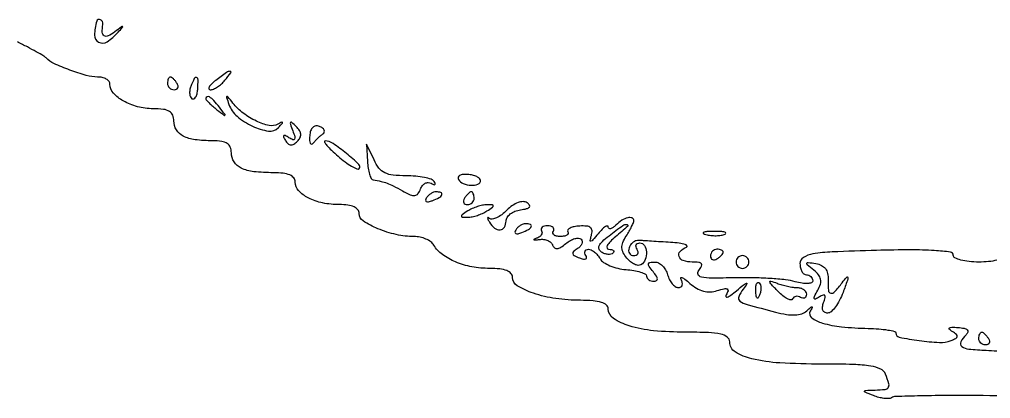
# Model space of a CAD drawing. Extents: x 0 to 2372, y 0 to 2187.
# Drawn here: x 1338.8 to 1490.8, y 737.6 to 797 of the extents above; entities that cross this region are included whole.
import ezdxf

# ---------------------------------------------------------------- set-up
doc = ezdxf.new("R2010")
doc.units = 0

msp = doc.modelspace()

# ---------------------------------------------------------------- linework, layer by layer
for points in [[(1350.923489, 796.75, 0.069222), (1350.573669, 794.565238, 0.285148), (1351.226861, 793.463103, 0.271699), (1352.5422, 793.529385, 0.065611), (1354.260123, 795.011895, 0.002575), (1354.98459, 795.833524, 0.598362), (1354.955962, 795.909365, 0.19569), (1354.799908, 795.868674, 0.001552), (1353.75, 795.079327, -0.044573), (1352.714568, 794.432059, -0.263163), (1352.099158, 794.459809, -0.254803), (1351.792165, 795.005958, -0.042451), (1351.881579, 796.25, 0.156365), (1351.81547, 796.676963, 0.157783), (1351.513587, 796.984071, 0.216097), (1351.15924, 797.003701, 0.229795)], [(1362, 787, 0.105053), (1362.081062, 786.618444, 0.099167), (1362.311086, 786.29375, 0.09642), (1362.654762, 786.076123, 0.093332), (1363.059017, 786, 0.108972), (1363.413961, 786.078288, 0.182303), (1363.6254, 786.29375, 0.161196), (1363.656512, 786.6179, 0.082592), (1363.5, 787, 0.029505), (1363.231006, 787.382774, 0.035638), (1362.933975, 787.70625, 0.038439), (1362.65171, 787.934461, 0.151918), (1362.440983, 788, 0.210953), (1362.272352, 787.92554, 0.081139), (1362.129539, 787.70625, 0.061769), (1362.032345, 787.382849, 0.042167)], [(1365.650663, 786.532025, 0.05214), (1365.490736, 785.936181, 0.063531), (1365.472764, 785.359336, 0.075558), (1365.591564, 784.88734, 0.156206), (1365.836088, 784.601303, 0.259868), (1366.131761, 784.587963, 0.140997), (1366.407608, 784.841638, 0.079088), (1366.620945, 785.361741, 0.039075), (1366.730265, 786.069278, 0.01644), (1366.792967, 787.550408, 0.30258), (1366.548299, 787.92531, 0.402215), (1366.192409, 787.791397, 0.01992)], [(1369.55887, 787.468197, 0.02471), (1368.88326, 786.902629, 0.072188), (1368.501874, 786.431283, 0.229769), (1368.477506, 786.143477, 0.310313), (1368.686426, 786, 0.103938), (1369.183912, 786.104545, 0.040259), (1369.806871, 786.440625, 0.037668), (1370.444721, 786.926037, 0.038084), (1371, 787.5, 0.014927), (1371.919396, 788.677627, 0.622044), (1371.804062, 788.899208, 0.15118), (1371.250767, 788.714529, 0.00633)], [(1368, 784.622445, 0.184603), (1368.08115, 784.410139, 0.013803), (1368.514062, 783.952641, 0.017649), (1369.079598, 783.425681, 0.012436), (1369.75, 782.872445, 0.001576), (1370.879507, 781.99236, 0.377591), (1371, 782, 0.377591), (1371.00764, 782.120493, 0.001576), (1370.127555, 783.25, 0.017685), (1369.23668, 784.306759, 0.065617), (1368.573889, 784.869516, 0.241985), (1368.193395, 784.90695, 0.307699)], [(1371.618728, 783.713015, 0.132794), (1372.892136, 781.85094, 0.06671), (1375.302671, 780.293196, 0.071487), (1377.816823, 779.521642, 0.250358), (1379.364902, 780.061606, 0.005926), (1379.935447, 780.695677, 0.227294), (1379.985766, 780.8748, 0.504789), (1379.879935, 780.927593, 0.010267), (1379.270667, 780.60046, -0.185049), (1377.920051, 780.400028, -0.055589), (1375.919136, 781.084714, -0.052094), (1373.857405, 782.334221, -0.063492), (1372.247546, 783.913343, 0.003021), (1371.465011, 784.892466, 0.309036), (1371.306547, 784.939933, 0.417896), (1371.243154, 784.815354, 0.003701)], [(1381.610693, 779.585955, -0.017509), (1381.930881, 778.648033, -0.200552), (1381.892009, 778.267851, -0.382796), (1381.632955, 778.175666, -0.041093), (1381.01543, 778.490464, 0.018109), (1380.416984, 778.831017, 0.29045), (1380.195317, 778.812309, 0.360911), (1380.15043, 778.619324, 0.022349), (1380.458359, 778.067376, 0.06364), (1380.875738, 777.551961, 0.171626), (1381.299267, 777.361267, 0.162732), (1381.764199, 777.474803, 0.055871), (1382.312868, 777.912868, 0.072077), (1382.742025, 778.487477, 0.143752), (1382.86042, 779.037454, 0.128012), (1382.666121, 779.608155, 0.05162), (1382.140754, 780.25, 0.011996), (1381.469103, 780.885467, 0.431919), (1381.277566, 780.869783, 0.257243), (1381.234683, 780.620107, 0.007629)], [(1384.258163, 778.777098, 0.029001), (1384.245832, 778.060271, 0.100718), (1384.356151, 777.612463, 0.311764), (1384.557292, 777.496209, 0.203978), (1384.803634, 777.625334, -0.018321), (1385.130712, 777.996602, -0.011328), (1385.540385, 778.409485, -0.011358), (1385.964165, 778.799499, -0.019991), (1386.333846, 779.099203, 0.152629), (1386.536304, 779.378862, 0.193875), (1386.517575, 779.694303, 0.130794), (1386.25631, 780.002972, 0.06054), (1385.788374, 780.250967, 0.117316), (1385.203945, 780.329064, 0.168036), (1384.733578, 780.111244, 0.127252), (1384.410818, 779.585999, 0.055728)], [(1388.694236, 775.585072, 0.017336), (1389.804698, 774.694394, 0.027646), (1390.818293, 774.021504, 0.026388), (1391.646885, 773.592215, 0.311764), (1391.98506, 773.653464, 0.424729), (1391.974788, 774.291817, 0.016554), (1390.013365, 776.006293, 0.021031), (1387.910464, 777.582338, 0.144369), (1386.694236, 777.977764, 0.578843), (1386.591244, 777.809382, 0.048977), (1386.949359, 777.284083, 0.028065), (1387.672644, 776.511343, 0.012914)], [(1393.294531, 774.75, 0.026442), (1393.405799, 773.687554, 0.038422), (1393.624277, 772.771094, 0.043381), (1393.906687, 772.098522, 0.23626), (1394.218108, 771.875, -0.016043), (1395.439707, 771.63929, -0.033962), (1396.362957, 771.363186, -0.028617), (1397.33339, 770.934806, -0.008497), (1398.764837, 770.171441, 0.021519), (1400.011871, 769.54756, 0.130359), (1400.718946, 769.432296, 0.210672), (1401.209667, 769.708676, 0.069156), (1401.619621, 770.451132, -0.073977), (1401.923894, 770.989913, -0.103462), (1402.344629, 771.346333, -0.124128), (1402.813258, 771.465817, -0.139961), (1403.259293, 771.339748, 0.03388), (1403.633475, 771.142159, 0.236458), (1403.833865, 771.151439, 0.364535), (1403.889637, 771.299159, 0.053915), (1403.741201, 771.609728, 0.175849), (1403.291123, 771.965633, 0.029609), (1402.213153, 772.254409, 0.02928), (1400.847379, 772.452454, 0.022296), (1399.336693, 772.514236, -0.027142), (1397.304573, 772.617069, -0.089165), (1396.019408, 772.990371, -0.111706), (1395.106971, 773.732821, -0.056654), (1394.326423, 775), (1393.152847, 777.5)], [(1407.537404, 771.939479, 0.159224), (1408.306495, 771.289808, 0.085627), (1409.532137, 771.02243, 0.105138), (1410.600783, 771.200983, 0.308169), (1411, 771.787196, 0.219973), (1410.855366, 772.100042, 0.06752), (1410.406151, 772.387886, 0.053275), (1409.752483, 772.610745, 0.036752), (1408.978387, 772.726675, 0.042988), (1408.243215, 772.71878, 0.101175), (1407.721183, 772.558253, 0.194874), (1407.494068, 772.280754, 0.216944)], [(1402.507079, 769.011454, 0.1144), (1402.393111, 768.674071, 0.32948), (1402.512472, 768.474315, 0.155351), (1402.868281, 768.443138, 0.036408), (1403.448062, 768.618443, 0.029964), (1404.51997, 769.105273, 0.168622), (1404.942608, 769.558518, 0.444011), (1404.798253, 769.882327, 0.079093), (1404.059017, 770, 0.088797), (1403.65395, 769.927491, 0.053277), (1403.21498, 769.709615, 0.051183), (1402.810572, 769.389589, 0.061454)], [(1408.5, 769, 0.082592), (1408.343488, 768.6179, 0.161196), (1408.3746, 768.29375, 0.182303), (1408.586039, 768.078288, 0.108972), (1408.940983, 768, 0.093332), (1409.345238, 768.076123, 0.09642), (1409.688914, 768.29375, 0.099167), (1409.918938, 768.618444, 0.105053), (1410, 769, 0.042167), (1409.967655, 769.382849, 0.061769), (1409.870461, 769.70625, 0.081139), (1409.727648, 769.92554, 0.210953), (1409.559017, 770, 0.151918), (1409.34829, 769.934461, 0.038439), (1409.066025, 769.70625, 0.035638), (1408.768994, 769.382774, 0.029505)], [(1409, 767, 0.007261), (1408.113979, 766.408994, 0.246842), (1408, 766.192188, 0.399741), (1408.133247, 766.052153, 0.012417), (1409, 766.030626, 0.050718), (1409.682758, 766.10006, 0.027466), (1410.5, 766.315379, 0.027073), (1411.315994, 766.628749, 0.038252), (1412, 767, 0.007261), (1412.886021, 767.591006, 0.246842), (1413, 767.807812, 0.399741), (1412.866753, 767.947847, 0.012417), (1412, 767.969374, 0.050718), (1411.317242, 767.89994, 0.027466), (1410.5, 767.684621, 0.027073), (1409.684006, 767.371251, 0.038252)], [(1415.119808, 767.119808, -0.034249), (1414.317489, 766.420469, -0.050881), (1413.521952, 765.936235, -0.064584), (1412.846462, 765.715289, -0.233614), (1412.423008, 765.833333, 0.065188), (1412.196824, 765.988296, 0.546176), (1412.109106, 765.936979, 0.124924), (1412.158525, 765.701544, 0.016684), (1412.398692, 765.25, 0.090727), (1413.182988, 764.324779, 0.191269), (1414.065177, 764.043438, 0.248159), (1414.737685, 764.461094, 0.132914), (1415, 765.430449, -0.145572), (1415.169734, 766.001086, -0.082986), (1415.660938, 766.534935, -0.070667), (1416.389646, 766.952441, -0.059462), (1417.25, 767.181684, 0.024163), (1418.207345, 767.365735, 0.145922), (1418.639569, 767.617852, 0.354278), (1418.661734, 767.925237, 0.09718), (1418.286475, 768.287709, 0.150907), (1417.659715, 768.464387, 0.08232), (1416.867645, 768.312825, 0.065091), (1415.991176, 767.852806, 0.043043)], [(1416.507079, 764.011454, 0.1144), (1416.393111, 763.674071, 0.32948), (1416.512472, 763.474315, 0.155351), (1416.868281, 763.443138, 0.036408), (1417.448062, 763.618443, 0.029964), (1418.51997, 764.105273, 0.168622), (1418.942608, 764.558518, 0.444011), (1418.798253, 764.882327, 0.079093), (1418.059017, 765, 0.088797), (1417.65395, 764.927491, 0.053277), (1417.21498, 764.709615, 0.051183), (1416.810572, 764.389589, 0.061454)], [(1432.139216, 762.966731, 0.02497), (1431.317589, 762.209673, 0.068323), (1430.847163, 761.577727, 0.199712), (1430.804455, 761.188334, 0.332999), (1431.055883, 761, -0.045963), (1431.505732, 760.95856, -0.136166), (1431.781792, 760.82371, -0.259952), (1431.850844, 760.626686, -0.154678), (1431.733198, 760.399864, -0.143526), (1431.414329, 760.225544, -0.073733), (1430.956099, 760.194341, -0.063584), (1430.435032, 760.303337, -0.055149), (1429.930499, 760.542954, -0.165667), (1429.556749, 760.996844, -0.200342), (1429.575872, 761.544074, -0.096576), (1430.06983, 762.2317, -0.024956), (1431.113968, 763.120854, -0.007044), (1433.272824, 764.732965, -0.19661), (1433.942212, 764.896106, -0.635263), (1434.03105, 764.598073, -0.008503)], [(1446.269032, 763.307009, 0.037336), (1447.036634, 763.167106, 0.029507), (1447.880008, 763.127736, 0.030339), (1448.671085, 763.185595, 0.06278), (1449.269032, 763.344063, 0.31318), (1449.386009, 763.52287, 0.333666), (1449.257153, 763.684921, 0.052471), (1448.580113, 763.787295, 0.014395), (1447.5, 763.805051, 0.012823), (1446.431793, 763.764444, 0.080377), (1445.900903, 763.643467, 0.597527), (1445.883358, 763.48334, 0.087174)], [(1447, 759.940983, 0.108972), (1447.078288, 759.586039, 0.182303), (1447.29375, 759.3746, 0.161196), (1447.6179, 759.343488, 0.082592), (1448, 759.5, 0.029505), (1448.382774, 759.768994, 0.035638), (1448.70625, 760.066025, 0.038439), (1448.934461, 760.34829, 0.151918), (1449, 760.559017, 0.210953), (1448.92554, 760.727648, 0.081139), (1448.70625, 760.870461, 0.061769), (1448.382849, 760.967655, 0.042167), (1448, 761, 0.105053), (1447.618444, 760.918938, 0.099167), (1447.29375, 760.688914, 0.09642), (1447.076123, 760.345238, 0.093332)], [(1451, 759, 0.099038), (1451.076342, 758.618362, 0.097945), (1451.29375, 758.29375, 0.097945), (1451.618362, 758.076342, 0.099038), (1452, 758, 0.099038), (1452.381638, 758.076342, 0.097945), (1452.70625, 758.29375, 0.097945), (1452.923658, 758.618362, 0.099038), (1453, 759, 0.099038), (1452.923658, 759.381638, 0.097945), (1452.70625, 759.70625, 0.097945), (1452.381638, 759.923658, 0.099038), (1452, 760, 0.099038), (1451.618362, 759.923658, 0.097945), (1451.29375, 759.70625, 0.097945), (1451.076342, 759.381638, 0.099038)], [(1465.420599, 756.218792, 0.024777), (1465.443639, 754.546073, 0.335977), (1465.818326, 754.111537, 0.270223), (1466.426907, 754.311105, 0.019043), (1467.609656, 755.75, -0.013347), (1468.320317, 756.634924, -0.663979), (1468.478803, 756.585066, -0.108377), (1468.42181, 756.120933, -0.003166), (1467.750661, 754.25, -0.031708), (1467.203733, 753.005791, -0.041562), (1466.543829, 751.954687, -0.047146), (1465.87323, 751.217188, -0.186791), (1465.312147, 751, -0.133712), (1464.85528, 751.124402, -0.173536), (1464.579214, 751.4552, -0.124457), (1464.52398, 751.983562, -0.05579), (1464.701324, 752.664045, 0.023773), (1464.955385, 753.433609, 0.234865), (1464.892875, 753.758577, 0.341915), (1464.629233, 753.828849, 0.038807), (1464.043484, 753.526875, -0.02868), (1463.421076, 753.189892, -0.471508), (1463.23372, 753.278624, -0.18118), (1463.271614, 753.618079, -0.010141), (1463.779851, 754.571099, 0.05208), (1464.194281, 755.534782, 0.124606), (1464.236096, 756.306398, 0.124138), (1463.905661, 757.006816, 0.051492), (1463.156305, 757.748248, -0.006171), (1462.146321, 758.581029, -0.30845), (1462.080763, 758.817414, -0.357562), (1462.27423, 758.937677, -0.007152), (1463.5, 758.758771, -0.077847), (1464.367095, 758.476597, -0.113832), (1464.980442, 757.963449, -0.107444), (1465.329473, 757.209098, -0.063852)], [(1454.683114, 753.8125, -0.054073), (1454.461564, 753.395823, -0.470617), (1454.279315, 753.37858, -0.168741), (1454.137993, 753.670344, -0.018894), (1454.078947, 754.416667, -0.028489), (1454.089945, 755.112848, -0.077125), (1454.200665, 755.592839, -0.208169), (1454.385309, 755.77538, -0.296942), (1454.604167, 755.729167, -0.126455), (1454.797407, 755.402231, -0.060344), (1454.876576, 754.916927, -0.05415), (1454.839148, 754.359369, -0.051402)], [(1460.581787, 755, -0.07304), (1461.123713, 754.920411, -0.087664), (1461.5834, 754.688914, -0.100533), (1461.890704, 754.344834, -0.132926), (1462, 753.940983, -0.096615), (1461.929688, 753.580506, -0.174358), (1461.731339, 753.359094, -0.171257), (1461.434421, 753.312451, -0.092807), (1461.08541, 753.447214, 0.080122), (1460.710735, 753.602836, 0.104827), (1460.340954, 753.612037, 0.119714), (1460.034592, 753.474375, 0.128768), (1459.83541, 753.214564, -0.34135), (1459.561129, 753.059351, -0.083702), (1459.033467, 753.228349, -0.052202), (1458.338269, 753.685091, -0.027638), (1457.576391, 754.381942, -0.004168), (1456.433334, 755.569401, -0.158434), (1456.276124, 755.900106, -0.550285), (1456.422015, 756.021542, -0.013615), (1457.408179, 755.673609, 0.022684), (1458.183982, 755.415614, 0.016636), (1459.064527, 755.197873, 0.016878), (1459.91359, 755.047403, 0.035426)], [(1490.5, 747, -0.082592), (1490.656512, 746.6179, -0.161196), (1490.6254, 746.29375, -0.182303), (1490.413961, 746.078288, -0.108972), (1490.059017, 746, -0.093332), (1489.654762, 746.076123, -0.09642), (1489.311086, 746.29375, -0.099167), (1489.081062, 746.618444, -0.105053), (1489, 747, -0.042167), (1489.032345, 747.382849, -0.061769), (1489.129539, 747.70625, -0.081139), (1489.272352, 747.92554, -0.210953), (1489.440983, 748, -0.151918), (1489.65171, 747.934461, -0.038439), (1489.933975, 747.70625, -0.035638), (1490.231006, 747.382774, -0.029505)]]:
    msp.add_lwpolyline(points, format="xyb", close=True)
for points in [[(1497.991589, 737.91249, 0.003302), (1489.692873, 738.056049, 0.003333), (1484.437453, 738.077218, 0.005085), (1479.877098, 738.018805, 0.001981), (1475.973517, 737.913612, 0.124639), (1475.317155, 737.725653, -0.124072), (1474.867973, 737.59648, -0.037383), (1474.152539, 737.626255, -0.034915), (1473.325637, 737.781967, -0.031648), (1472.5, 738.054847, -0.003574), (1471.189862, 738.592816, -0.379934), (1471.112632, 738.753581, -0.322729), (1471.265252, 738.874025, -0.003131), (1472.75, 738.929715, 0.017727), (1474.331537, 739.035326, 0.224965), (1474.828, 739.336096, 0.223597), (1474.911265, 739.912005, 0.017511), (1474.393011, 741.418213, 0.196319), (1473.638173, 742.221819, 0.067875), (1472.084266, 742.691338, 0.033217), (1469.394098, 742.938124, 0.006268), (1464.458111, 743, -0.01412), (1457.836341, 743.187035, -0.044884), (1453.459257, 743.83149, -0.079731), (1450.871984, 744.910208, -0.259781), (1450, 746.475249, 0.234829), (1449.626616, 747.22642, 0.108502), (1448.609986, 747.695176, 0.045592), (1446.664499, 747.939157, 0.008409), (1443.047053, 748, -0.024068), (1438.07994, 748.239233, -0.049724), (1434.271179, 748.993953, -0.072894), (1431.807398, 750.155413, -0.251284), (1431, 751.660515, 0.224197), (1430.720836, 752.251807, 0.097793), (1429.937976, 752.673032, 0.055635), (1428.609275, 752.925136, 0.019091), (1426.649223, 753, -0.035647), (1422.762782, 753.277434, -0.045852), (1419.280156, 754.108196, -0.053586), (1416.747319, 755.278644, -0.263573), (1416, 756.597825, 0.188079), (1415.762258, 757.207494, 0.113611), (1415.114248, 757.651691, 0.068114), (1414.016544, 757.918739, 0.025662), (1412.434259, 758, -0.045986), (1409.647993, 758.256799, -0.052961), (1407.090848, 759.018868, -0.059214), (1405.023622, 760.18538, -0.101667), (1403.70031, 761.645985, 0.103512), (1403.226828, 762.164771, 0.053306), (1402.459585, 762.602258, 0.04971), (1401.539047, 762.899544, 0.05331), (1400.599533, 763, -0.055007), (1397.808721, 763.307962, -0.044138), (1394.927283, 764.224701, -0.044373), (1392.634283, 765.432874, -0.25459), (1392, 766.597825, 0.174825), (1391.786915, 767.188621, 0.112857), (1391.203395, 767.635658, 0.074054), (1390.244549, 767.912548, 0.033334), (1388.934259, 768, -0.049247), (1386.286393, 768.261431, -0.068768), (1384.041494, 769.040783, -0.088642), (1382.526887, 770.188114, -0.188611), (1382, 771.535184, 0.169859), (1381.774661, 772.179358, 0.123859), (1381.166614, 772.642867, 0.07443), (1380.1201, 772.917091, 0.026929), (1378.581787, 773, -0.026536), (1375.50424, 773.163448, -0.083928), (1373.523634, 773.719244, -0.141015), (1372.412978, 774.695782, -0.143315), (1372, 776.106989, 0.091058), (1371.835048, 777.005226, 0.159357), (1371.364607, 777.587828, 0.111484), (1370.50016, 777.906713, 0.03285), (1369.081787, 778, -0.031327), (1366.31459, 778.173546, -0.086978), (1364.458662, 778.745183, -0.136687), (1363.393598, 779.725511, -0.139676), (1363, 781.106989, 0.096745), (1362.821139, 782.02273, 0.164026), (1362.31659, 782.608625, 0.10471), (1361.370066, 782.928653, 0.026906), (1359.75, 783.031803, -0.059997), (1357.299826, 783.351227, -0.06671), (1355.088383, 784.241465, -0.07967), (1353.529274, 785.489259, -0.186326), (1353, 786.860243, 0.167407), (1352.850221, 787.295056, 0.095044), (1352.426322, 787.665196, 0.075852), (1351.794066, 787.915433, 0.056423), (1351.047053, 788, -0.06887), (1349.292172, 788.242869, -0.020159), (1346.697356, 789.089416, -0.018757), (1344.208601, 790.121693, -0.096235), (1343, 790.989219, 0.071094), (1342.628369, 791.285159, 0.005001), (1341.471875, 791.948168, 0.006994), (1340.068546, 792.708554, 0.00521), (1338.5, 793.509573, -0.004657)], [(1491.825, 759.29375, -0.037669), (1490.532944, 759.07239, -0.023598), (1489, 759, -0.025335), (1487.467177, 759.077718, -0.040182), (1486.175, 759.315044, -0.048189), (1485.258697, 759.658129, -0.286534), (1485, 760.072492, 0.378326), (1484.567729, 760.562017, 0.015409), (1482.028438, 760.799483, 0.016699), (1478.356891, 760.906118, 0.005628), (1473.002095, 760.822492, 0.003643), (1466.055733, 760.585124, 0.032406), (1463.014259, 760.260801, 0.095942), (1461.531855, 759.698892, 0.259602), (1461.002095, 758.75, 0.0552), (1461.075415, 758.080562, 0.074855), (1461.294365, 757.514063, 0.09438), (1461.618633, 757.134077, 0.170665), (1462, 757, -0.091888), (1462.381751, 756.929246, -0.095974), (1462.70625, 756.726755, -0.099434), (1462.923406, 756.424709, -0.10668), (1463, 756.069806, -0.298662), (1462.79722, 755.760606, -0.089255), (1462.221102, 755.624591, -0.055432), (1461.342357, 755.674687, -0.027353), (1460.25, 755.9217, 0.042233), (1458.75757, 756.212849, 0.011131), (1456.331593, 756.421965, 0.011219), (1453.549792, 756.536888, 0.011301), (1450.772446, 756.526477, -0.006284), (1447.197489, 756.477205, -0.05066), (1445.565133, 756.64102, -0.246618), (1445.054724, 757.057869, -0.280826), (1445.14489, 757.674582, 0.045846), (1445.6009, 758.339565, 0.300192), (1445.572518, 758.723448, 0.206515), (1445.167379, 758.948169, 0.024786), (1444.122445, 759, -0.078298), (1442.743386, 759.217288, -0.229151), (1442.0662, 759.8649, -0.291419), (1442.235753, 760.660639, -0.102911), (1443.25, 761.337719, 0.471403), (1443.316623, 761.548421, 0.179568), (1443.03125, 761.761195, 0.041924), (1442.111761, 761.94905, 0.014189), (1440.75, 762.071053, -0.000691), (1439.228754, 762.16604, -0.000766), (1437.758854, 762.262122, -0.000709), (1436.504607, 762.347823, -0.003966), (1435.833333, 762.4, 0.101531), (1435.356226, 762.343988, 0.077388), (1434.886979, 762.103438, 0.074405), (1434.496931, 761.720111, 0.081128), (1434.25, 761.25, 0.085815), (1434.177603, 760.772725, 0.127007), (1434.291295, 760.367188, 0.142516), (1434.573428, 760.098131, 0.120213), (1434.975684, 760, 0.098379), (1435.363665, 760.077084, 0.175683), (1435.600921, 760.29375, 0.169814), (1435.64881, 760.618317, 0.091163), (1435.5, 761, -0.082592), (1435.343488, 761.3821, -0.161196), (1435.3746, 761.70625, -0.182303), (1435.586039, 761.921712, -0.108972), (1435.940983, 762, -0.260186), (1436.654113, 761.601961, -0.126272), (1436.973963, 760.573124, -0.105546), (1436.779889, 759.371411, -0.163122), (1436.113307, 758.570027, -0.173043), (1435.677542, 758.476746, -0.076377), (1435.104282, 758.644241, -0.062352), (1434.487623, 759.031946, -0.048102), (1433.923471, 759.592212, -0.051164), (1433.338721, 760.464634, -0.11441), (1433.134377, 761.231487, -0.106907), (1433.282534, 762.043758, -0.04123), (1433.810164, 763.067632, 0.011152), (1434.265789, 763.834769, 0.014122), (1434.650486, 764.564062, 0.012169), (1434.937713, 765.185715, 0.102477), (1435, 765.486431, 0.306515), (1434.718108, 765.903062, 0.156641), (1434.059446, 765.949472, 0.083426), (1433.124317, 765.5465, 0.053063), (1432.2, 764.8, -0.035474), (1431.738337, 764.399577, -0.098224), (1431.3525, 764.214269, -0.234176), (1431.109288, 764.265635, -0.229559), (1431, 764.49113, 0.408871), (1430.851389, 764.642482, 0.152245), (1430.535395, 764.550283, 0.054231), (1430.0269, 764.126811, 0.021083), (1429.418365, 763.44113, -0.007141), (1428.602508, 762.468536, -0.147245), (1428.283667, 762.265901, -0.56202), (1428.151427, 762.389169, -0.024215), (1428.344624, 763.139622, 0.079212), (1428.454483, 763.906454, 0.220035), (1428.223859, 764.385143, 0.153037), (1427.624855, 764.627833, 0.035283), (1426.522219, 764.639622, 0.031859), (1425.660953, 764.532676, 0.064435), (1425.012467, 764.320702, 0.116932), (1424.670889, 764.045931, 0.313089), (1424.654976, 763.75, -0.21515), (1424.691832, 763.466516, -0.176889), (1424.506713, 763.220312, -0.098883), (1424.087698, 763.053534, -0.045451), (1423.5, 763, -0.051132), (1422.916496, 763.059827, -0.111122), (1422.508553, 763.244792, -0.185976), (1422.338755, 763.51803, -0.187619), (1422.396994, 763.833333, 0.156081), (1422.475617, 764.149258, 0.191391), (1422.345951, 764.421875, 0.128073), (1422.003629, 764.606168, 0.059847), (1421.5, 764.666667, 0.053576), (1420.992355, 764.612115, 0.116104), (1420.640309, 764.444107, 0.188363), (1420.497501, 764.195835, 0.177634), (1420.556232, 763.909015, -0.159743), (1420.634056, 763.586483, -0.127793), (1420.516152, 763.246977, -0.098648), (1420.210162, 762.940815, -0.064879), (1419.762243, 762.719206, 0.02164), (1419.369811, 762.565578, 0.659872), (1419.370762, 762.487525, 0.126655), (1419.58488, 762.457333, 0.008533), (1420.202053, 762.537365, -0.065644), (1420.881508, 762.547505, -0.072196), (1421.517317, 762.378149, -0.081541), (1422.013796, 762.061892, -0.12971), (1422.289431, 761.643842, 0.133538), (1422.571988, 761.222233, 0.21165), (1422.980963, 761.096747, 0.113806), (1423.557805, 761.304744, 0.029362), (1424.361545, 761.892501, -0.04267), (1425.058446, 762.374235, -0.058967), (1425.757545, 762.671248, -0.074264), (1426.354674, 762.752773, -0.195649), (1426.745206, 762.588128, -0.166728), (1426.906284, 762.258868, -0.127915), (1426.854063, 761.859062, -0.096477), (1426.584703, 761.444946, -0.062123), (1426.137194, 761.08479, 0.041397), (1425.54688, 760.648642, 0.27635), (1425.439159, 760.315216, 0.219765), (1425.679434, 760.005246, 0.028089), (1426.468092, 759.650618, 0.03284), (1427.09207, 759.457085, 0.1444), (1427.472924, 759.476802, 0.337425), (1427.601889, 759.673044, 0.121624), (1427.492921, 760.011454, -0.078817), (1427.334806, 760.389359, -0.156775), (1427.357924, 760.709615, -0.184948), (1427.555334, 760.922012, -0.114544), (1427.891293, 761, -0.116538), (1428.337299, 760.894615, -0.052934), (1428.845238, 760.569164, -0.048392), (1429.332617, 760.094382, -0.047931), (1429.721412, 759.533326, 0.120444), (1430.262388, 758.952557, 0.045284), (1431.249585, 758.425215, 0.04156), (1432.474989, 758.023152, 0.0395), (1433.771102, 757.820618, -0.022839), (1435.008395, 757.669265, -0.035598), (1436.051511, 757.41559, -0.039614), (1436.802996, 757.107643, -0.282877), (1437, 756.787292, 0.14122), (1437.086521, 756.487067, 0.099819), (1437.329718, 756.231267, 0.084827), (1437.693421, 756.058966, 0.068399), (1438.122445, 756, 0.122183), (1438.532179, 756.101643, 0.300026), (1438.674576, 756.361364, 0.128583), (1438.51771, 756.808783, 0.024942), (1438, 757.5, -0.019351), (1437.381519, 758.306808, -0.199473), (1437.29123, 758.707646, -0.318349), (1437.52386, 758.938775, -0.041462), (1438.260924, 759, -0.120148), (1438.875648, 758.85012, -0.075127), (1439.478039, 758.4125, -0.068166), (1439.977225, 757.764547, -0.06623), (1440.289749, 757, 0.05078), (1440.575308, 756.234974, 0.059736), (1440.997713, 755.5875, 0.069722), (1441.48574, 755.147056, 0.149851), (1441.965397, 755, 0.126153), (1442.350797, 755.098811, 0.188032), (1442.571674, 755.362587, 0.145365), (1442.586471, 755.765821, 0.069383), (1442.387123, 756.25, -0.181671), (1442.341738, 756.514882, -0.479355), (1442.487859, 756.592273, -0.064112), (1442.987224, 756.296348, -0.014119), (1443.756442, 755.659867, 0.046569), (1444.818913, 754.891022, 0.068457), (1445.880544, 754.446366, 0.074323), (1446.954653, 754.326027, 0.067736), (1448.053566, 754.517001, -0.016903), (1449.151009, 754.8249, -0.171719), (1449.614904, 754.77817, -0.377914), (1449.738816, 754.491217, -0.054068), (1449.453335, 753.857134, 0.207993), (1449.418717, 753.572279, 0.441192), (1449.596736, 753.486158, 0.063567), (1450.179226, 753.809985, 0.014859), (1451.060873, 754.5, -0.003881), (1452.271839, 755.491382, -0.109417), (1452.633688, 755.670791, -0.692439), (1452.708476, 755.561908, -0.012323), (1452.120143, 754.761833, 0.063441), (1451.408555, 753.55287, 0.352433), (1451.597361, 752.876988, 0.088557), (1452.71575, 752.344916, 0.003426), (1457.15644, 751.160959, 0.022583), (1458.895344, 750.79297, 0.050865), (1460.238721, 750.70992, 0.069742), (1461.272025, 750.897052, 0.107015), (1462.053145, 751.35644, -0.005802), (1462.694058, 751.933767, -0.218454), (1462.876267, 751.988437, -0.515235), (1462.930291, 751.884823, -0.010523), (1462.605806, 751.279317, 0.378692), (1462.820551, 750.276798, 0.087299), (1464.503681, 749.439502, 0.046991), (1467.526478, 748.847031, 0.019459), (1471.688593, 748.593993, -0.013487), (1473.340705, 748.513337, -0.022056), (1474.732341, 748.345733, -0.017838), (1475.80279, 748.129145, -0.346378), (1475.998943, 747.880842, 0.356131), (1476.541211, 747.218383, 0.015991), (1479.658917, 746.687693, 0.022763), (1482.823748, 746.398562, 0.103364), (1484.641511, 746.692676, 0.028447), (1485.393107, 747.031285, 0.240879), (1485.601327, 747.324258, 0.263413), (1485.476841, 747.645214, 0.033038), (1484.846454, 748.094897, -0.048541), (1484.374578, 748.454051, -0.474308), (1484.388229, 748.671982, -0.161066), (1484.762617, 748.789059, -0.014721), (1485.750701, 748.743826, -0.03064), (1486.681354, 748.616048, -0.139286), (1487.163109, 748.368601, -0.290621), (1487.25311, 748.021701, -0.118952), (1486.988093, 747.588093, 0.074731), (1486.172668, 746.484188, 0.366816), (1486.326405, 745.783966, 0.139132), (1487.418346, 745.35411, 0.014846), (1490.165972, 745.164628, -0.010524), (1491.797621, 745.066267, -0.014626)]]:
    msp.add_lwpolyline(points, format="xyb")

doc.saveas('drawing.dxf')
